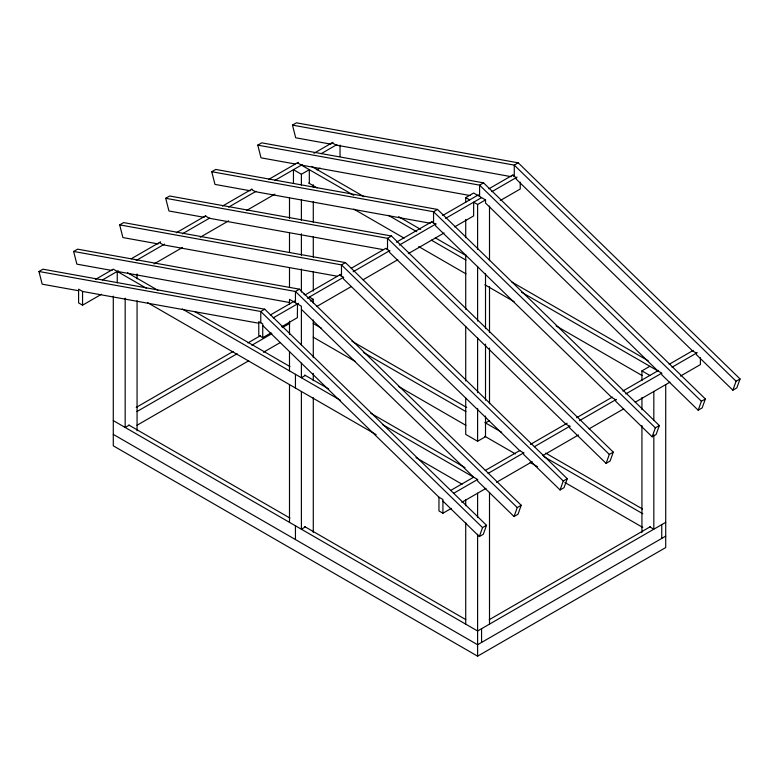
<?xml version="1.0" encoding="UTF-8"?>
<svg xmlns="http://www.w3.org/2000/svg" width="779" height="779" viewBox="0 0 779 779"><rect width="100%" height="100%" fill="white"/><g stroke="black" fill="none" stroke-linecap="round" stroke-linejoin="round"><path stroke-width="1.17" d="M442.92 501.082L479.338 536.565L482.561 527.597L486.524 525.309L264.724 309.205L42.913 269.193L38.95 271.482L42.173 284.169L78.591 290.733M486.524 525.309L483.301 534.277L479.338 536.565M382.45 424.536L477.605 479.474L477.605 481.052L514.033 516.535L517.256 507.577L521.219 505.289L299.409 289.175L77.598 249.163L73.635 251.451L76.858 264.139L112.108 270.498M521.219 505.289L517.996 514.247L514.033 516.535M339.498 275.055L343.461 277.343L343.461 278.921L519.681 450.613L523.644 452.901L523.644 454.469L560.062 489.962L563.285 480.994L567.248 478.705L345.448 262.601L123.637 222.59L119.674 224.878L122.897 237.556L158.147 243.915M567.248 478.705L564.035 487.673L560.062 489.962M385.537 248.482L389.5 250.77L389.5 252.338L565.72 424.029L569.683 426.317L569.683 427.895L606.101 463.378L609.324 454.42L613.287 452.132L391.486 236.018L169.676 196.006L165.713 198.294L168.936 210.982L204.176 217.341M613.287 452.132L610.064 461.09L606.101 463.378M431.576 221.898L435.539 224.186L435.539 225.764L611.749 397.446L615.722 399.744L615.722 401.312L652.14 436.805L655.363 427.837L659.326 425.548L437.516 209.444L215.715 169.433L211.752 171.721L214.965 184.399L250.215 190.758M659.326 425.548L656.103 434.507L652.14 436.805M521.521 292.193L661.751 373.16L661.751 374.738L698.179 410.221L701.402 401.263L705.365 398.975L483.555 182.861L261.744 142.849L257.781 145.137L261.004 157.825L295.075 163.97M705.365 398.975L702.142 407.933L698.179 410.221M512.3 175.294L516.263 177.583L516.263 179.151L692.473 350.842L696.445 353.13L696.445 354.708L732.864 390.191L736.087 381.233L740.05 378.945L518.239 162.83L296.439 122.829L292.476 125.117L295.699 137.795L330.939 144.154M740.05 378.945L736.827 387.903L732.864 390.191M95.408 279.457L113.276 269.135L146.598 288.366M131.145 258.823L160.571 241.831M176.336 232.736L205.763 215.744M222.58 206.036L252.007 189.044M268.823 179.336L298.25 162.344M314.005 153.249L332.925 142.323M102.526 279.924L118.291 270.819M136.159 260.507L164.535 244.119M182.403 233.807L209.726 218.032M228.646 207.107L255.97 191.332M274.88 180.416L302.213 164.632M321.123 153.716L336.888 144.612M293.459 183.416L293.459 169.686L301.395 174.262L309.321 169.686L309.321 183.416M258.774 323.236L82.555 291.453L78.591 289.165L78.591 302.895L82.555 305.183L101.474 294.258M154.028 263.925L182.403 247.537M200.261 237.225L228.646 220.847M246.505 210.525L274.88 194.146M316.926 169.871L320.072 168.05M264.724 309.205L260.761 311.493L38.95 271.482M299.409 289.175L295.445 291.463L73.635 251.451M345.448 262.601L341.484 264.889L119.674 224.878M391.486 236.018L387.514 238.306L165.713 198.294M437.516 209.444L433.552 211.732L211.752 171.721M483.555 182.861L479.591 185.149L257.781 145.137M518.239 162.83L514.276 165.119L292.476 125.117M465.715 202.462L465.715 197.613L473.642 193.026L485.541 199.901L485.541 203.046L657.788 370.872M270.332 314.989L294.511 301.035M305.017 294.968L340.754 274.335M351.261 268.268L385.946 248.238M396.453 242.172L432.179 221.548M442.696 215.481L478.423 194.847M488.939 188.781L513.108 174.827M273.244 317.881L298.474 303.323M307.364 298.211L343.666 277.227M353.121 271.764L389.909 250.536M399.364 245.073L436.152 223.836M445.607 218.373L481.597 197.623M491.851 191.673L517.071 177.115M310.315 301.064L313.285 299.35L313.285 302.992M454.663 226.874L473.622 215.929L473.671 202.199L477.605 204.478L485.541 199.901M136.208 407.417L233.155 351.446M247.907 342.935L260.546 335.632M262.737 337.687L262.737 323.947L258.774 321.659L258.774 335.398L262.737 337.687L271.141 332.828M281.647 326.771L297.403 317.666L297.403 313.031M316.712 306.517L351.465 286.458M363.053 279.768L397.796 259.709M408.332 253.623L444.137 232.96M500.264 200.544L520.226 189.024L520.226 182.159M137.016 411.526L237.118 353.734M251.87 345.224L271.89 333.665M282.426 327.579L289.798 323.324M129.168 425.159L125.176 427.467L125.176 298.191M137.016 425.266L248.705 360.784M263.458 352.264L280.313 342.526M305.378 375.41L301.395 377.708L301.395 363.17M305.378 526.896L301.395 529.204L301.395 391.496M485.512 422.9L489.504 420.602M465.715 397.962L465.715 434.39L477.605 441.255L485.512 436.688L485.512 416.035M641.935 380.59L641.935 370.872L649.861 366.296M450.515 490.536L473.642 477.196L301.395 309.36M485.2 470.516L519.875 450.496M530.392 444.429L567.17 423.192M576.635 417.729L612.362 397.095M622.879 391.029L658.606 370.395M669.112 364.329L693.291 350.375M453.427 493.438L477.605 479.484M488.112 473.408L523.848 452.784M534.355 446.718L570.082 426.084M579.547 420.621L616.325 399.384M625.79 393.921L661.517 373.297M672.034 367.23L697.254 352.663M262.737 325.525L438.957 497.216L438.957 510.946L442.92 513.234L451.323 508.385M461.84 502.319L486.008 488.355M496.515 482.289L532.252 461.665M542.759 455.598L578.495 434.964M589.002 428.898L623.687 408.868M635.245 402.198L669.93 382.177M680.437 376.111L700.409 364.582L700.409 357.707M489.202 619.724L650.416 526.653M665.714 522.339L477.605 631L113.286 420.602M665.714 536.127L477.605 644.73L113.286 434.39M113.286 296.156L113.286 445.831L477.605 656.171L665.714 547.569L665.714 384.602M511.102 176.648L336.08 145.079L332.117 142.791M301.395 165.109L470.058 195.529M430.378 223.261L255.356 191.683L251.393 189.394M383.151 249.621L209.317 218.266L205.354 215.978M337.122 276.204L163.278 244.849L159.315 242.551M289.496 302.495L117.249 271.423L117.249 282.865M465.715 197.613L469.659 199.882M311.649 166.453L364.056 196.707M398.653 216.679L420.66 229.386M435.334 237.858L465.735 255.415M511.861 282.037L648.128 360.716M297.432 162.821L353.802 195.363M388.39 215.335L416.697 231.675M431.371 240.156L465.959 260.118M641.935 370.872L649.861 375.449M308.727 183.075L317.111 187.914M353.802 209.103L404.116 238.15M418.79 246.622L465.959 273.857M484.83 284.754L514.179 301.697M556.109 325.904L642.062 375.527M303.362 293.615L305.329 294.754M309.341 297.072L313.285 299.35M351.933 341.231L466.709 407.495M545.68 453.086L642.548 509.018M313.226 323.46L321.649 328.319M363.764 352.644L465.9 411.604M484.859 422.549L501.705 432.277M543.82 456.591L642.802 513.741M649.832 526.896L653.824 529.204L653.824 434.964M313.226 337.19L355.341 361.514M398.517 386.433L465.9 425.344M484.859 436.289L515.396 453.914M530.129 462.424L537.5 466.679M564.882 482.483L642.802 527.471M127.503 272.767L157.903 290.314M194.584 311.493L289.973 366.568M304.647 375.04L328.757 388.964M370.687 413.172L465.034 467.634M182.237 308.942L340.52 400.328M147.65 302.71L376.16 434.633M415.996 457.633L462.113 484.265M438.957 497.216L442.92 499.505L442.92 513.234M128.827 425.052L289.934 518.064M304.677 526.575L465.774 619.587M736.087 381.233L514.276 165.119L514.276 176.434M701.402 401.263L479.591 185.149L479.591 196.464M655.363 427.837L433.552 211.732L433.552 223.047M609.324 454.42L387.514 238.306L387.514 249.621M563.285 480.994L341.484 264.889L341.484 276.204M517.256 507.577L295.445 291.463L295.445 302.778M482.561 527.597L260.761 311.493L260.761 322.808M661.751 524.686L661.751 538.416M653.824 391.467L653.824 420.465M641.935 397.602L641.935 409.754M641.935 425.548L641.935 532.485M489.504 206.094L489.504 260.624M489.504 286.516L489.504 332.419M489.504 348.125L489.504 403.688M489.504 492.386L489.504 624.076M485.512 273.711L485.512 328.68M485.512 344.123L485.512 400.231M481.568 628.711L481.568 642.441M477.605 204.478L477.605 249.407M477.605 266.399L477.605 321.045M477.605 338.047L477.605 392.684M477.605 408.469L477.605 441.255M477.605 493.214L477.605 517.373M477.605 534.287L477.605 656.171M465.715 219.464L465.715 237.683M465.715 254.675L465.715 309.321M465.715 326.323L465.715 380.96M465.715 499.631L465.715 505.678M465.715 522.592L465.715 624.076M340.043 145.079L340.043 156.521M313.285 184.75L313.285 187.174M313.285 201.673L313.285 222.21M313.285 236.709L313.285 257.245M313.285 271.744L313.285 291.073M313.285 319.984L313.285 357.629M313.285 373.414L313.285 380.697M313.285 397.699L313.285 532.485M301.395 174.262L301.395 185.198M301.395 199.784L301.395 220.438M301.395 233.807L301.395 255.678M301.395 269.037L301.395 292.125M301.395 344.99L301.395 306.215L289.496 299.35L289.496 304.365M297.451 303.937L297.451 313.09M295.445 374.309L295.445 388.039M295.445 525.825L295.445 539.565M289.496 198.041L289.496 218.587M289.496 233.077L289.496 252.415M289.496 268.122L289.496 287.451M289.496 321.162L289.496 334.493M289.496 351.456L289.496 370.843M289.496 384.631L289.496 522.339M137.065 273.994L137.065 278.853M137.065 300.723L137.065 430.748M82.555 291.453L82.555 305.183"/></g></svg>
